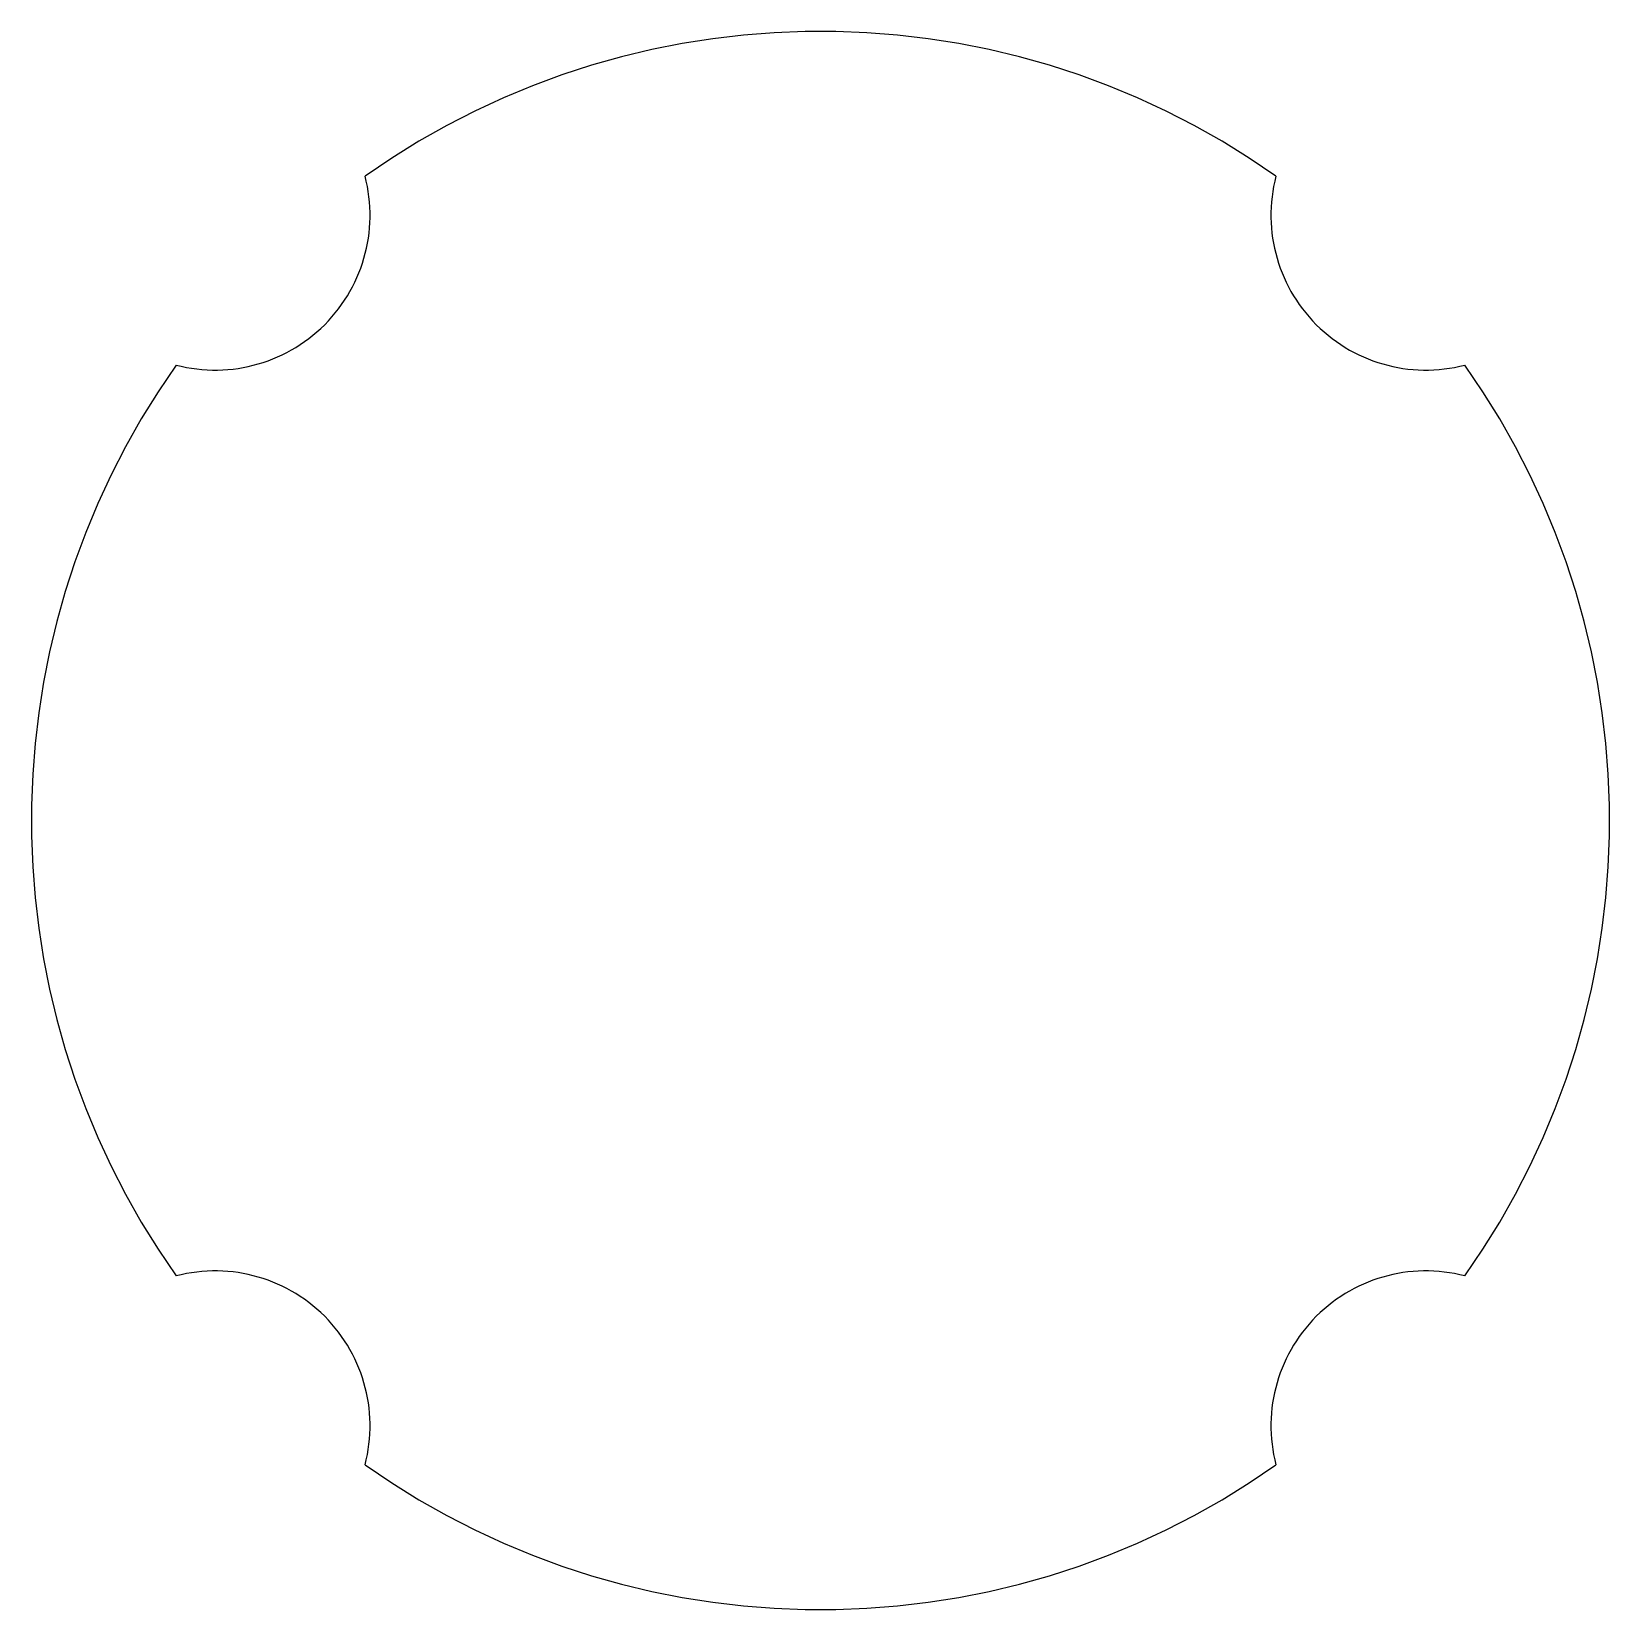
# Model space of a CAD drawing. Extents: x -27 to 27, y -27 to 27.
import ezdxf

# ---------------------------------------------------------------- set-up
doc = ezdxf.new("R2010")
doc.units = 0
doc.layers.get('0').update_dxf_attribs({"linetype": 'CONTINUOUS'})

msp = doc.modelspace()

# ---------------------------------------------------------------- linework, layer by layer
at = {"color": 7}
for points in [[(15.583, 22.049), (14.67, 22.667), (13.738, 23.244), (12.789, 23.78), (11.824, 24.275), (10.845, 24.728), (9.852, 25.14), (8.847, 25.511), (7.832, 25.841), (6.807, 26.129), (5.773, 26.377), (4.733, 26.583), (3.687, 26.748), (2.637, 26.871), (1.583, 26.954), (0.528, 26.995), (-0.528, 26.995), (-1.583, 26.954), (-2.637, 26.871), (-3.687, 26.748), (-4.733, 26.583), (-5.773, 26.377), (-6.807, 26.129), (-7.832, 25.841), (-8.847, 25.511), (-9.852, 25.14), (-10.845, 24.728), (-11.824, 24.275), (-12.789, 23.78), (-13.738, 23.244), (-14.67, 22.667), (-15.583, 22.049)], [(-16.964, 16.964), (-16.838, 17.095), (-16.717, 17.229), (-16.601, 17.367), (-16.49, 17.508), (-16.384, 17.652), (-16.284, 17.799), (-16.188, 17.949), (-16.099, 18.102), (-16.014, 18.258), (-15.935, 18.416), (-15.861, 18.576), (-15.793, 18.739), (-15.73, 18.903), (-15.672, 19.07), (-15.621, 19.238), (-15.575, 19.408), (-15.534, 19.579), (-15.499, 19.752), (-15.47, 19.926), (-15.447, 20.1), (-15.43, 20.276), (-15.418, 20.452), (-15.412, 20.629), (-15.412, 20.807), (-15.419, 20.985), (-15.431, 21.163), (-15.449, 21.34), (-15.473, 21.518), (-15.504, 21.696), (-15.54, 21.873), (-15.583, 22.049)], [(15.583, 22.049), (15.54, 21.873), (15.504, 21.696), (15.473, 21.518), (15.449, 21.34), (15.431, 21.163), (15.419, 20.985), (15.412, 20.807), (15.412, 20.629), (15.418, 20.452), (15.43, 20.276), (15.447, 20.1), (15.47, 19.926), (15.499, 19.752), (15.534, 19.579), (15.575, 19.408), (15.621, 19.238), (15.672, 19.07), (15.73, 18.903), (15.793, 18.739), (15.861, 18.576), (15.935, 18.416), (16.014, 18.258), (16.098, 18.102), (16.188, 17.949), (16.284, 17.799), (16.384, 17.652), (16.49, 17.508), (16.601, 17.367), (16.717, 17.229), (16.838, 17.095), (16.964, 16.964)], [(-22.049, 15.583), (-21.873, 15.54), (-21.696, 15.504), (-21.518, 15.473), (-21.34, 15.449), (-21.163, 15.431), (-20.985, 15.419), (-20.807, 15.412), (-20.629, 15.412), (-20.452, 15.418), (-20.276, 15.43), (-20.1, 15.447), (-19.926, 15.47), (-19.752, 15.499), (-19.579, 15.534), (-19.408, 15.575), (-19.238, 15.621), (-19.07, 15.672), (-18.903, 15.73), (-18.739, 15.793), (-18.576, 15.861), (-18.416, 15.935), (-18.258, 16.014), (-18.102, 16.099), (-17.949, 16.188), (-17.799, 16.284), (-17.652, 16.384), (-17.508, 16.49), (-17.367, 16.601), (-17.229, 16.717), (-17.095, 16.838), (-16.964, 16.964)], [(16.964, 16.964), (17.095, 16.838), (17.229, 16.717), (17.367, 16.601), (17.508, 16.49), (17.652, 16.384), (17.799, 16.284), (17.949, 16.188), (18.102, 16.098), (18.258, 16.014), (18.416, 15.935), (18.576, 15.861), (18.739, 15.793), (18.903, 15.73), (19.07, 15.672), (19.238, 15.621), (19.408, 15.575), (19.579, 15.534), (19.752, 15.499), (19.926, 15.47), (20.1, 15.447), (20.276, 15.43), (20.452, 15.418), (20.629, 15.412), (20.807, 15.412), (20.985, 15.419), (21.163, 15.431), (21.34, 15.449), (21.518, 15.473), (21.696, 15.504), (21.873, 15.54), (22.049, 15.583)], [(-22.049, 15.583), (-22.667, 14.67), (-23.244, 13.738), (-23.78, 12.789), (-24.275, 11.824), (-24.728, 10.845), (-25.14, 9.852), (-25.511, 8.847), (-25.841, 7.832), (-26.129, 6.807), (-26.377, 5.773), (-26.583, 4.733), (-26.748, 3.687), (-26.871, 2.637), (-26.954, 1.583), (-26.995, 0.528), (-26.995, -0.528), (-26.954, -1.583), (-26.871, -2.637), (-26.748, -3.687), (-26.583, -4.733), (-26.377, -5.773), (-26.129, -6.807), (-25.841, -7.832), (-25.511, -8.847), (-25.14, -9.852), (-24.728, -10.845), (-24.275, -11.824), (-23.78, -12.789), (-23.244, -13.738), (-22.667, -14.67), (-22.049, -15.583)], [(22.049, -15.583), (22.667, -14.67), (23.244, -13.738), (23.78, -12.789), (24.275, -11.824), (24.728, -10.845), (25.14, -9.852), (25.511, -8.847), (25.841, -7.832), (26.129, -6.807), (26.377, -5.773), (26.583, -4.733), (26.748, -3.687), (26.871, -2.637), (26.954, -1.583), (26.995, -0.528), (26.995, 0.528), (26.954, 1.583), (26.871, 2.637), (26.748, 3.687), (26.583, 4.733), (26.377, 5.773), (26.129, 6.807), (25.841, 7.832), (25.511, 8.847), (25.14, 9.852), (24.728, 10.845), (24.275, 11.824), (23.78, 12.789), (23.244, 13.738), (22.667, 14.67), (22.049, 15.583)], [(-16.964, -16.964), (-17.095, -16.838), (-17.229, -16.717), (-17.367, -16.601), (-17.508, -16.49), (-17.652, -16.384), (-17.799, -16.284), (-17.949, -16.188), (-18.102, -16.099), (-18.258, -16.014), (-18.416, -15.935), (-18.576, -15.861), (-18.739, -15.793), (-18.903, -15.73), (-19.07, -15.672), (-19.238, -15.621), (-19.408, -15.575), (-19.579, -15.534), (-19.752, -15.499), (-19.926, -15.47), (-20.1, -15.447), (-20.276, -15.43), (-20.452, -15.418), (-20.629, -15.412), (-20.807, -15.412), (-20.985, -15.419), (-21.163, -15.431), (-21.34, -15.449), (-21.518, -15.473), (-21.696, -15.504), (-21.873, -15.54), (-22.049, -15.583)], [(22.049, -15.583), (21.873, -15.54), (21.696, -15.504), (21.518, -15.473), (21.34, -15.449), (21.163, -15.431), (20.985, -15.419), (20.807, -15.412), (20.629, -15.412), (20.452, -15.418), (20.276, -15.43), (20.1, -15.447), (19.926, -15.47), (19.752, -15.499), (19.579, -15.534), (19.408, -15.575), (19.238, -15.621), (19.07, -15.672), (18.903, -15.73), (18.739, -15.793), (18.576, -15.861), (18.416, -15.935), (18.258, -16.014), (18.102, -16.099), (17.949, -16.188), (17.799, -16.284), (17.652, -16.384), (17.508, -16.49), (17.367, -16.601), (17.229, -16.717), (17.095, -16.838), (16.964, -16.964)], [(-15.583, -22.049), (-15.54, -21.873), (-15.504, -21.696), (-15.473, -21.518), (-15.449, -21.34), (-15.431, -21.163), (-15.419, -20.985), (-15.412, -20.807), (-15.412, -20.629), (-15.418, -20.452), (-15.43, -20.276), (-15.447, -20.1), (-15.47, -19.926), (-15.499, -19.752), (-15.534, -19.579), (-15.575, -19.408), (-15.621, -19.238), (-15.672, -19.07), (-15.73, -18.903), (-15.793, -18.739), (-15.861, -18.576), (-15.935, -18.416), (-16.014, -18.258), (-16.099, -18.102), (-16.188, -17.949), (-16.284, -17.799), (-16.384, -17.652), (-16.49, -17.508), (-16.601, -17.367), (-16.717, -17.229), (-16.838, -17.095), (-16.964, -16.964)], [(16.964, -16.964), (16.838, -17.095), (16.717, -17.229), (16.601, -17.367), (16.49, -17.508), (16.384, -17.652), (16.284, -17.799), (16.188, -17.949), (16.099, -18.102), (16.014, -18.258), (15.935, -18.416), (15.861, -18.576), (15.793, -18.739), (15.73, -18.903), (15.672, -19.07), (15.621, -19.238), (15.575, -19.408), (15.534, -19.579), (15.499, -19.752), (15.47, -19.926), (15.447, -20.1), (15.43, -20.276), (15.418, -20.452), (15.412, -20.629), (15.412, -20.807), (15.419, -20.985), (15.431, -21.163), (15.449, -21.34), (15.473, -21.518), (15.504, -21.696), (15.54, -21.873), (15.583, -22.049)], [(-15.583, -22.049), (-14.67, -22.667), (-13.738, -23.244), (-12.789, -23.78), (-11.824, -24.275), (-10.845, -24.728), (-9.852, -25.14), (-8.847, -25.511), (-7.832, -25.841), (-6.807, -26.129), (-5.773, -26.377), (-4.733, -26.583), (-3.687, -26.748), (-2.637, -26.871), (-1.583, -26.954), (-0.528, -26.995), (0.528, -26.995), (1.583, -26.954), (2.637, -26.871), (3.687, -26.748), (4.733, -26.583), (5.773, -26.377), (6.807, -26.129), (7.832, -25.841), (8.847, -25.511), (9.852, -25.14), (10.845, -24.728), (11.824, -24.275), (12.789, -23.78), (13.738, -23.244), (14.67, -22.667), (15.583, -22.049)]]:
    msp.add_lwpolyline(points, dxfattribs=at)

doc.saveas('drawing.dxf')
